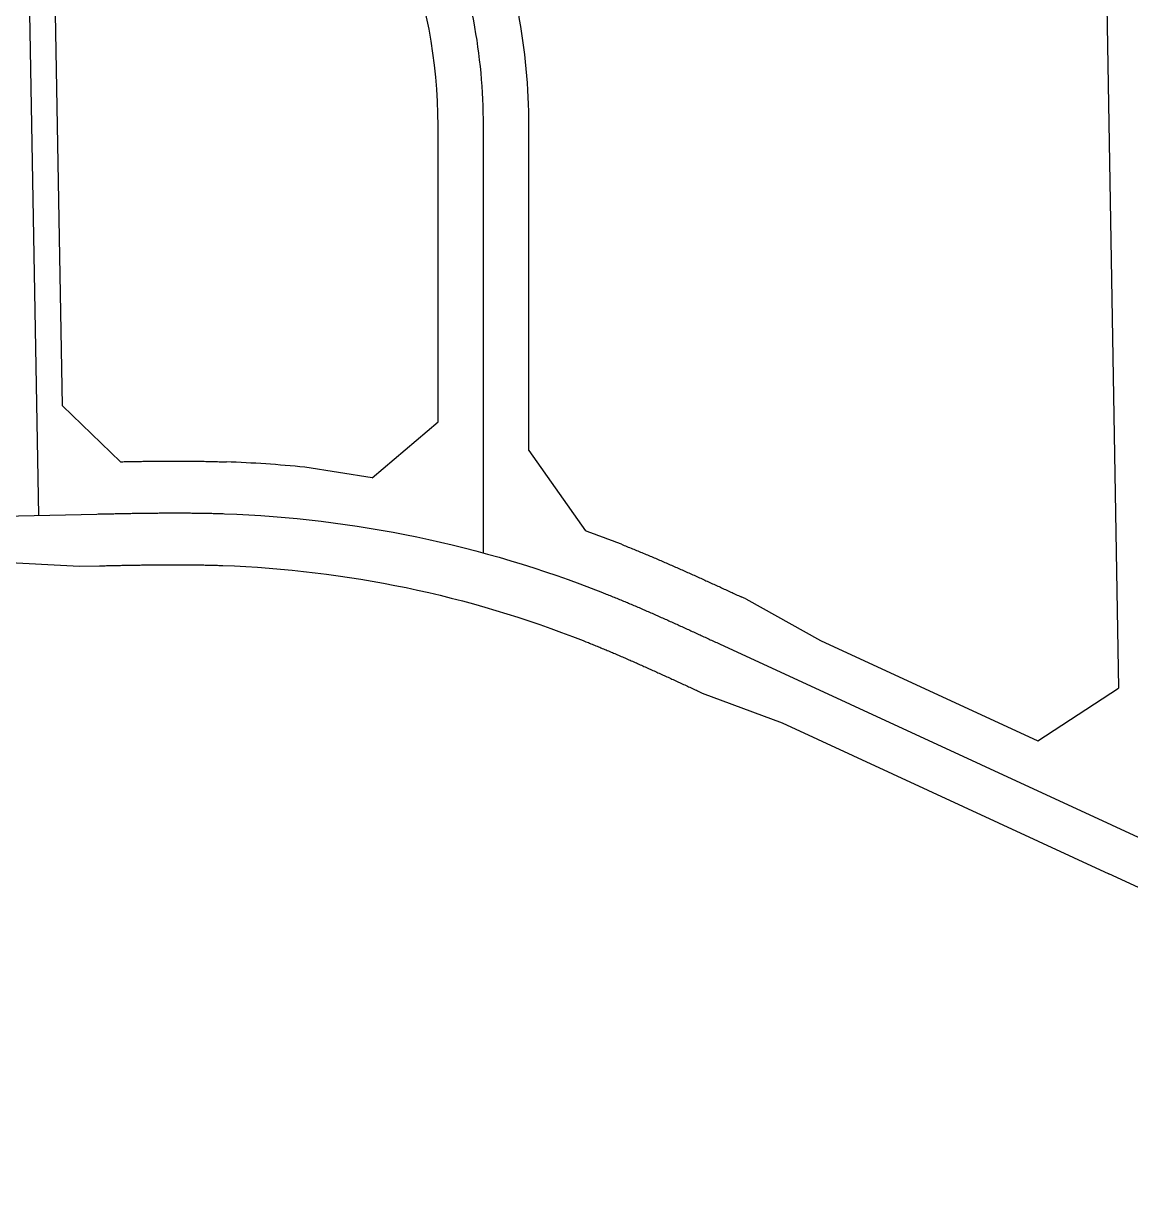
# Model space of a CAD drawing. Extents: x 529262 to 576451, y 2694391 to 2717535.
# Drawn here: x 565073.3 to 565463.3, y 2708850.5 to 2709259.7 of the extents above; entities that cross this region are included whole.
import ezdxf
from ezdxf.xclip import XClip

# ---------------------------------------------------------------- set-up
doc = ezdxf.new("R2010")
doc.units = 0
doc.header["$XCLIPFRAME"] = 0
for name, color, linetype in [('PP-COM', 7, 'Continuous'), ('RD-中线', 40, 'Continuous'), ('RD-红线', 7, 'Continuous')]:
    doc.layers.add(name, color=color, linetype=linetype)

# ---------------------------------------------------------------- blocks, each defined once
blk = doc.blocks.new('A$C19FD0107')
at = {"layer": 'RD-中线', "color": 8, "flags": 128}
blk.add_lwpolyline([(-5762.64, 14682.49), (-5762.64, 14832.98, 0.093166), (-5776.29, 14905.6), (-5791.17, 14943.77, -0.089115), (-5804.79, 15013.17), (-5808.36, 15235.17, -0.006763), (-5808.37, 15237.88), (-5807.76, 15293.23, 0.007241), (-5807.77, 15296.13), (-5817.04, 15811.91)], format="xyb", dxfattribs=at)
at = {"layer": 'RD-中线', "color": 8, "linetype": 'Continuous', "flags": 128}
blk.add_lwpolyline([(-5919.17, 14695.76), (-5929.45, 15265.56)], dxfattribs=at)
blk.add_lwpolyline([(-6604.32, 14681.17), (-5898.79, 14696.2), (-5898.29, 14696.21), (-5897.79, 14696.22), (-5897.29, 14696.23), (-5896.79, 14696.24), (-5896.29, 14696.25), (-5895.79, 14696.26), (-5895.29, 14696.27), (-5894.79, 14696.28), (-5894.29, 14696.29), (-5893.79, 14696.3), (-5893.29, 14696.31), (-5892.79, 14696.32), (-5892.29, 14696.33), (-5891.79, 14696.34), (-5891.29, 14696.35), (-5890.79, 14696.36), (-5890.29, 14696.37), (-5889.79, 14696.38), (-5889.29, 14696.39), (-5888.79, 14696.4), (-5888.29, 14696.41), (-5887.79, 14696.42), (-5887.3, 14696.43), (-5886.8, 14696.44), (-5886.3, 14696.45), (-5885.8, 14696.46), (-5885.3, 14696.46), (-5884.8, 14696.47), (-5884.3, 14696.48), (-5883.8, 14696.49), (-5883.3, 14696.49), (-5882.8, 14696.5), (-5882.3, 14696.51), (-5881.8, 14696.52), (-5881.3, 14696.52), (-5880.8, 14696.53), (-5880.3, 14696.53), (-5879.8, 14696.54), (-5879.3, 14696.55), (-5878.8, 14696.55), (-5878.3, 14696.56), (-5877.8, 14696.56), (-5877.3, 14696.56), (-5876.8, 14696.57), (-5876.3, 14696.57), (-5875.8, 14696.58), (-5875.3, 14696.58), (-5874.8, 14696.58), (-5874.3, 14696.58), (-5873.8, 14696.59), (-5873.3, 14696.59), (-5872.8, 14696.59), (-5872.3, 14696.59), (-5871.8, 14696.59), (-5871.3, 14696.59), (-5870.8, 14696.59), (-5870.3, 14696.59), (-5869.8, 14696.59), (-5869.3, 14696.59), (-5868.8, 14696.59), (-5868.3, 14696.59), (-5867.8, 14696.58), (-5867.3, 14696.58), (-5866.8, 14696.58), (-5866.3, 14696.57), (-5865.8, 14696.57), (-5865.3, 14696.56), (-5864.8, 14696.56), (-5864.3, 14696.55), (-5863.8, 14696.55), (-5863.3, 14696.54), (-5862.8, 14696.53), (-5862.3, 14696.53), (-5861.8, 14696.52), (-5861.3, 14696.51), (-5860.8, 14696.5), (-5860.3, 14696.49), (-5859.8, 14696.48), (-5859.3, 14696.47), (-5858.8, 14696.46), (-5858.3, 14696.45), (-5857.8, 14696.43), (-5857.3, 14696.42), (-5856.8, 14696.41), (-5856.3, 14696.39), (-5855.8, 14696.38), (-5855.3, 14696.36), (-5854.8, 14696.35), (-5854.3, 14696.33), (-5853.8, 14696.31, -0.085551), (-5720.77, 14668.57), (-5720.31, 14668.38), (-5719.85, 14668.2), (-5719.38, 14668.01), (-5718.92, 14667.83), (-5718.45, 14667.64), (-5717.99, 14667.45), (-5717.53, 14667.27), (-5717.06, 14667.08), (-5716.6, 14666.89), (-5716.14, 14666.7), (-5715.67, 14666.51), (-5715.21, 14666.32), (-5714.75, 14666.13), (-5714.29, 14665.94), (-5713.82, 14665.75), (-5713.36, 14665.56), (-5712.9, 14665.36), (-5712.44, 14665.17), (-5711.98, 14664.98), (-5711.52, 14664.78), (-5711.06, 14664.59), (-5710.6, 14664.4), (-5710.14, 14664.2), (-5709.68, 14664), (-5709.22, 14663.81), (-5708.76, 14663.61), (-5708.3, 14663.42), (-5707.84, 14663.22), (-5707.38, 14663.02), (-5706.92, 14662.82), (-5706.46, 14662.62), (-5706, 14662.43), (-5705.54, 14662.23), (-5705.08, 14662.03), (-5704.63, 14661.83), (-5704.17, 14661.63), (-5703.71, 14661.43), (-5703.25, 14661.23), (-5702.79, 14661.02), (-5702.34, 14660.82), (-5701.88, 14660.62), (-5701.42, 14660.42), (-5700.96, 14660.22), (-5700.51, 14660.01), (-5700.05, 14659.81), (-5699.59, 14659.61), (-5699.14, 14659.4), (-5698.68, 14659.2), (-5698.22, 14659), (-5697.77, 14658.79), (-5697.31, 14658.59), (-5696.86, 14658.38), (-5696.4, 14658.18), (-5695.94, 14657.97), (-5695.49, 14657.76), (-5695.03, 14657.56), (-5694.58, 14657.35), (-5694.12, 14657.15), (-5693.67, 14656.94), (-5693.21, 14656.73), (-5692.76, 14656.53), (-5692.3, 14656.32), (-5691.84, 14656.11), (-5691.39, 14655.91), (-5690.94, 14655.7), (-5690.48, 14655.49), (-5690.03, 14655.28), (-5689.57, 14655.07), (-5689.12, 14654.87), (-5688.66, 14654.66), (-5688.21, 14654.45), (-5687.75, 14654.24), (-5687.3, 14654.03), (-5686.84, 14653.82), (-5686.39, 14653.61), (-5685.94, 14653.41), (-5685.48, 14653.2), (-5685.03, 14652.99), (-5684.57, 14652.78), (-5684.12, 14652.57), (-5683.66, 14652.36), (-5683.21, 14652.15), (-5682.76, 14651.94), (-5682.3, 14651.73), (-5681.85, 14651.52), (-5681.39, 14651.31), (-5680.94, 14651.1), (-5680.49, 14650.89), (-5680.03, 14650.68), (-5679.58, 14650.47), (-5266.95, 14459.94)], format="xyb", dxfattribs=at)
at = {"layer": 'RD-红线', "color": 8, "linetype": 'Continuous'}
for p, q in [((-5934.93, 14679.43), (-5904.88, 14677.81)), ((-5670.29, 14666.29), (-5671.93, 14667.04)), ((-5670.28, 14666.28), (-5643.99, 14651.66))]:
    blk.add_line(p, q, dxfattribs=at)
at = {"layer": 'RD-红线', "color": 8, "linetype": 'Continuous', "flags": 128}
for points in [[(-5778.64, 14728.64), (-5778.64, 14732.87), (-5778.64, 14832.98, 0.093166), (-5791.2, 14899.79), (-5808.91, 14945.22)], [(-5746.64, 14832.98, 0.093166), (-5761.39, 14911.41), (-5769.12, 14931.27)], [(-5746.64, 14718.56), (-5746.64, 14832.98, 0.023284)], [(-5801.79, 14708.89), (-5825.54, 14712.67, 0.016552), (-5853.16, 14714.55)], [(-5714.07, 14685.54, 0.008107), (-5726.76, 14690.32, 0.008107)]]:
    blk.add_lwpolyline(points, format="xyb", dxfattribs=at)
for points in [[(-5544.34, 14943.68), (-5539.08, 14634.82)], [(-5910.87, 14734.26), (-5914.43, 14931.84), (-5914.52, 14936.83)], [(-5890.49, 14714.62), (-5890.14, 14714.63), (-5889.64, 14714.64), (-5889.14, 14714.65), (-5888.63, 14714.66), (-5888.13, 14714.67), (-5887.62, 14714.68), (-5887.11, 14714.69), (-5886.61, 14714.69), (-5886.1, 14714.7), (-5885.6, 14714.71), (-5885.09, 14714.72), (-5884.58, 14714.73), (-5884.07, 14714.73), (-5883.57, 14714.74), (-5883.06, 14714.75), (-5882.55, 14714.76), (-5882.04, 14714.76), (-5881.53, 14714.77), (-5881.02, 14714.78), (-5880.52, 14714.78), (-5880.01, 14714.79), (-5879.5, 14714.79), (-5878.99, 14714.8), (-5878.48, 14714.8), (-5877.97, 14714.81), (-5877.46, 14714.81), (-5876.94, 14714.82), (-5876.43, 14714.82), (-5875.92, 14714.83), (-5875.41, 14714.83), (-5874.9, 14714.83), (-5874.39, 14714.83), (-5873.87, 14714.84), (-5873.36, 14714.84), (-5872.85, 14714.84), (-5872.34, 14714.84), (-5871.82, 14714.84), (-5871.31, 14714.84), (-5870.79, 14714.84), (-5870.28, 14714.84), (-5869.77, 14714.84), (-5869.25, 14714.84), (-5868.74, 14714.84), (-5868.22, 14714.84), (-5867.71, 14714.83), (-5867.19, 14714.83), (-5866.67, 14714.83), (-5866.16, 14714.82), (-5865.64, 14714.82), (-5865.12, 14714.81), (-5864.61, 14714.81), (-5864.09, 14714.8), (-5863.57, 14714.8), (-5863.06, 14714.79), (-5862.53, 14714.78), (-5862.01, 14714.77), (-5861.49, 14714.77), (-5860.97, 14714.76), (-5860.45, 14714.75), (-5859.93, 14714.74), (-5859.41, 14714.73), (-5858.89, 14714.72), (-5858.37, 14714.7), (-5857.85, 14714.69), (-5857.33, 14714.68), (-5856.81, 14714.66), (-5856.29, 14714.65), (-5855.77, 14714.64), (-5855.25, 14714.62), (-5854.73, 14714.6), (-5854.21, 14714.59), (-5853.68, 14714.57), (-5853.17, 14714.55)], [(-5714.06, 14685.54), (-5713.58, 14685.35), (-5713.1, 14685.15), (-5712.61, 14684.96), (-5712.13, 14684.77), (-5711.64, 14684.57), (-5711.16, 14684.38), (-5710.68, 14684.18), (-5710.19, 14683.99), (-5709.71, 14683.79), (-5709.23, 14683.59), (-5708.75, 14683.4), (-5708.27, 14683.2), (-5707.79, 14683), (-5707.31, 14682.8), (-5706.83, 14682.6), (-5706.35, 14682.4), (-5705.87, 14682.2), (-5705.39, 14682), (-5704.92, 14681.81), (-5704.44, 14681.61), (-5703.97, 14681.41), (-5703.49, 14681.2), (-5703.01, 14681), (-5702.54, 14680.8), (-5702.06, 14680.6), (-5701.59, 14680.4), (-5701.11, 14680.19), (-5700.64, 14679.99), (-5700.16, 14679.78), (-5699.69, 14679.58), (-5699.22, 14679.38), (-5698.75, 14679.17), (-5698.27, 14678.97), (-5697.8, 14678.76), (-5697.33, 14678.56), (-5696.86, 14678.35), (-5696.39, 14678.14), (-5695.92, 14677.94), (-5695.45, 14677.73), (-5694.98, 14677.52), (-5694.51, 14677.32), (-5694.04, 14677.11), (-5693.57, 14676.9), (-5693.11, 14676.7), (-5692.64, 14676.49), (-5692.17, 14676.28), (-5691.7, 14676.07), (-5691.24, 14675.86), (-5690.77, 14675.65), (-5690.31, 14675.45), (-5689.84, 14675.24), (-5689.38, 14675.03), (-5688.91, 14674.82), (-5688.45, 14674.61), (-5687.98, 14674.4), (-5687.52, 14674.19), (-5687.06, 14673.98), (-5686.59, 14673.77), (-5686.13, 14673.56), (-5685.67, 14673.35), (-5685.2, 14673.14), (-5684.74, 14672.93), (-5684.28, 14672.72), (-5683.82, 14672.51), (-5683.36, 14672.3), (-5682.9, 14672.09), (-5682.44, 14671.88), (-5681.98, 14671.67), (-5681.52, 14671.46), (-5681.06, 14671.25), (-5680.6, 14671.04), (-5680.14, 14670.83), (-5679.68, 14670.62), (-5679.22, 14670.41), (-5678.77, 14670.2), (-5678.31, 14669.99), (-5677.85, 14669.78), (-5677.39, 14669.56), (-5676.94, 14669.35), (-5676.48, 14669.14), (-5676.02, 14668.93), (-5675.57, 14668.72), (-5675.11, 14668.51), (-5674.66, 14668.3), (-5674.2, 14668.09), (-5673.75, 14667.88), (-5673.29, 14667.67), (-5672.84, 14667.46), (-5672.38, 14667.25), (-5671.93, 14667.04)], [(-5643.99, 14651.67), (-5567.46, 14616.33)]]:
    blk.add_lwpolyline(points, dxfattribs=at)
at = {"layer": 'RD-红线', "color": 8}
for points in [[(-5910.87, 14734.26), (-5890.49, 14714.62, 0.414546)], [(-5801.79, 14708.89), (-5778.64, 14728.64, 0.461271)], [(-5746.64, 14718.56), (-5726.76, 14690.32, 0.31672)], [(-5567.46, 14616.33), (-5539.08, 14634.82, 0.552941)]]:
    blk.add_lwpolyline(points, format="xyb", dxfattribs=at)
at = {"layer": 'RD-红线', "color": 8, "linetype": 'Continuous'}
blk.add_lwpolyline([(-5904.88, 14677.81), (-5897.9, 14677.96), (-5897.4, 14677.97), (-5896.91, 14677.98), (-5896.41, 14678), (-5895.91, 14678.01), (-5895.41, 14678.02), (-5894.91, 14678.03), (-5894.41, 14678.04), (-5893.91, 14678.05), (-5893.42, 14678.06), (-5892.92, 14678.07), (-5892.42, 14678.08), (-5891.93, 14678.09), (-5891.43, 14678.1), (-5890.93, 14678.11), (-5890.44, 14678.12), (-5889.94, 14678.13), (-5889.44, 14678.14), (-5888.95, 14678.15), (-5888.45, 14678.16), (-5887.96, 14678.16), (-5887.46, 14678.17), (-5886.97, 14678.18), (-5886.48, 14678.19), (-5885.98, 14678.2), (-5885.49, 14678.21), (-5885, 14678.22), (-5884.5, 14678.22), (-5884.01, 14678.23), (-5883.52, 14678.24), (-5883.02, 14678.25), (-5882.53, 14678.25), (-5882.04, 14678.26), (-5881.55, 14678.27), (-5881.06, 14678.27), (-5880.57, 14678.28), (-5880.08, 14678.29), (-5879.59, 14678.29), (-5879.1, 14678.3), (-5878.6, 14678.3), (-5878.12, 14678.31), (-5877.63, 14678.31), (-5877.14, 14678.32), (-5876.65, 14678.32), (-5876.16, 14678.32), (-5875.67, 14678.33), (-5875.18, 14678.33), (-5874.69, 14678.33), (-5874.21, 14678.33), (-5873.72, 14678.34), (-5873.23, 14678.34), (-5872.74, 14678.34), (-5872.26, 14678.34), (-5871.77, 14678.34), (-5871.28, 14678.34), (-5870.8, 14678.34), (-5870.31, 14678.34), (-5869.83, 14678.34), (-5869.34, 14678.34), (-5868.86, 14678.34), (-5868.37, 14678.34), (-5867.89, 14678.33), (-5867.4, 14678.33), (-5866.92, 14678.33), (-5866.43, 14678.32), (-5865.95, 14678.32), (-5865.47, 14678.32), (-5864.98, 14678.31), (-5864.5, 14678.3), (-5864.02, 14678.3), (-5863.54, 14678.29), (-5863.06, 14678.29), (-5862.58, 14678.28), (-5862.1, 14678.27), (-5861.62, 14678.26), (-5861.14, 14678.25), (-5860.66, 14678.24), (-5860.18, 14678.23), (-5859.7, 14678.22), (-5859.22, 14678.21), (-5858.74, 14678.2), (-5858.26, 14678.19), (-5857.78, 14678.18), (-5857.3, 14678.16), (-5856.82, 14678.15), (-5856.35, 14678.14), (-5855.87, 14678.12), (-5855.39, 14678.11), (-5854.91, 14678.09), (-5854.43, 14678.07, -0.085539), (-5727.49, 14651.6), (-5727.04, 14651.42), (-5726.59, 14651.24), (-5726.15, 14651.06), (-5725.71, 14650.89), (-5725.26, 14650.71), (-5724.82, 14650.53), (-5724.37, 14650.35), (-5723.93, 14650.17), (-5723.49, 14649.99), (-5723.04, 14649.81), (-5722.6, 14649.63), (-5722.15, 14649.44), (-5721.71, 14649.26), (-5721.27, 14649.08), (-5720.82, 14648.89), (-5720.38, 14648.71), (-5719.93, 14648.52), (-5719.49, 14648.34), (-5719.04, 14648.15), (-5718.59, 14647.96), (-5718.15, 14647.77), (-5717.7, 14647.59), (-5717.26, 14647.4), (-5716.81, 14647.21), (-5716.37, 14647.02), (-5715.92, 14646.83), (-5715.48, 14646.64), (-5715.04, 14646.45), (-5714.59, 14646.26), (-5714.15, 14646.06), (-5713.7, 14645.87), (-5713.26, 14645.68), (-5712.81, 14645.49), (-5712.37, 14645.29), (-5711.92, 14645.1), (-5711.47, 14644.9), (-5711.03, 14644.71), (-5710.58, 14644.51), (-5710.14, 14644.32), (-5709.69, 14644.12), (-5709.25, 14643.92), (-5708.8, 14643.73), (-5708.35, 14643.53), (-5707.91, 14643.33), (-5707.46, 14643.13), (-5707.02, 14642.93), (-5706.57, 14642.74), (-5706.12, 14642.54), (-5705.68, 14642.34), (-5705.23, 14642.14), (-5704.78, 14641.94), (-5704.33, 14641.73), (-5703.89, 14641.53), (-5703.44, 14641.33), (-5702.99, 14641.13), (-5702.55, 14640.93), (-5702.1, 14640.72), (-5701.65, 14640.52), (-5701.2, 14640.32), (-5700.75, 14640.12), (-5700.31, 14639.91), (-5699.86, 14639.71), (-5699.41, 14639.5), (-5698.96, 14639.3), (-5698.51, 14639.09), (-5698.06, 14638.89), (-5697.61, 14638.68), (-5697.16, 14638.48), (-5696.71, 14638.27), (-5696.26, 14638.07), (-5695.81, 14637.86), (-5695.36, 14637.65), (-5694.91, 14637.45), (-5694.46, 14637.24), (-5694.01, 14637.03), (-5693.56, 14636.83), (-5693.11, 14636.62), (-5692.66, 14636.41), (-5692.21, 14636.2), (-5691.76, 14635.99), (-5691.3, 14635.79), (-5690.85, 14635.58), (-5690.4, 14635.37), (-5689.95, 14635.16), (-5689.5, 14634.95), (-5689.04, 14634.74), (-5688.59, 14634.53), (-5688.14, 14634.32), (-5687.68, 14634.11), (-5687.23, 14633.9), (-5685.58, 14633.14), (-5657.4, 14622.61), (-5542.39, 14569.51)], format="xyb", dxfattribs=at)
blk.add_lwpolyline([(-5422.58, 14514.18), (-5503.25, 14551.43), (-5542.39, 14569.51)], dxfattribs=at)

msp = doc.modelspace()

# ---------------------------------------------------------------- block references
at = {"layer": 'PP-COM'}
ref = msp.add_blockref('A$C19FD0107', (570997.993, 2694390.603), dxfattribs=at)
XClip(ref).set_block_clipping_path([(-9366.4383134884, 14428.6043910822), (-3328.4480743363, 17452.7484863754)])

doc.saveas('drawing.dxf')
